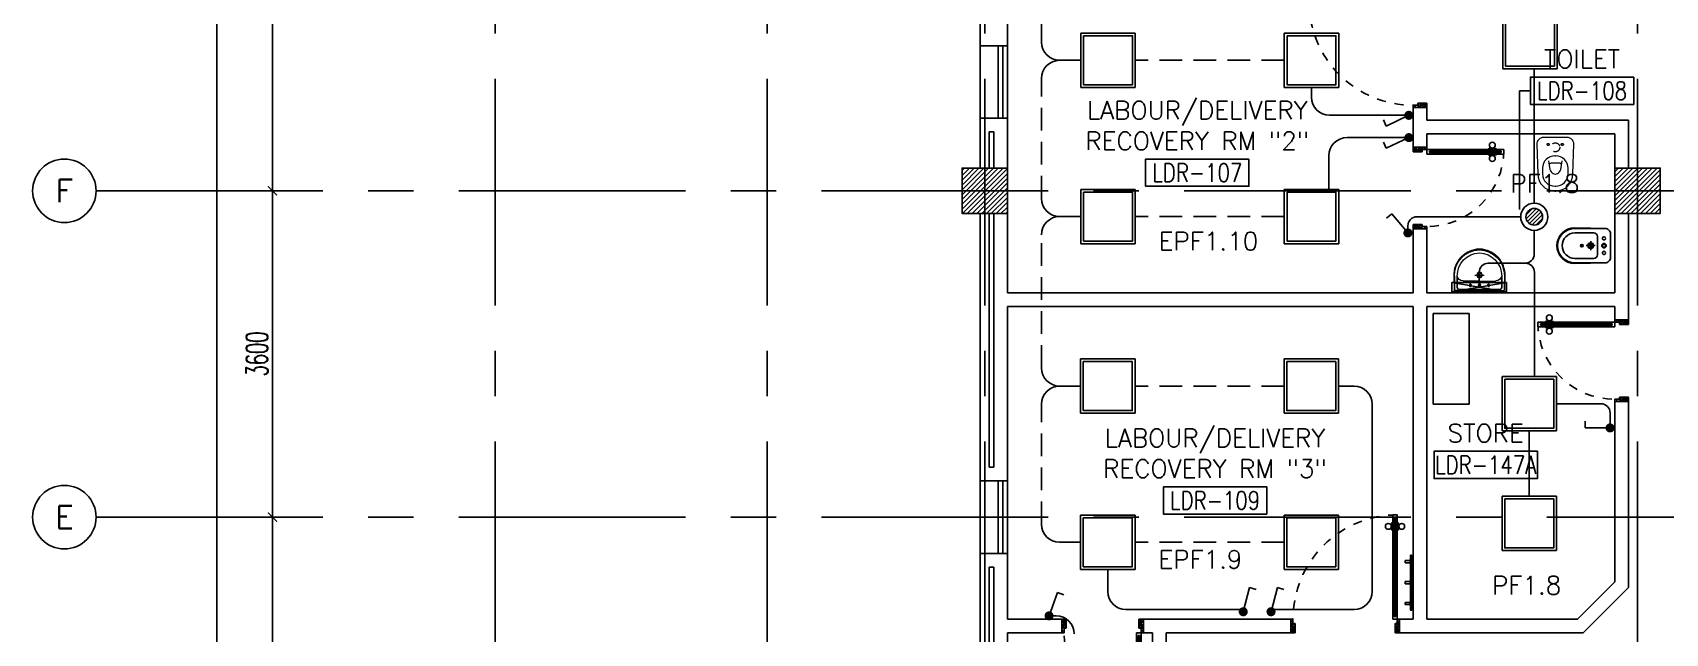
# Model space of a CAD drawing. Extents: x -0.3 to 91.9, y -1.1 to 78.4.
# Drawn here: x -0.35 to 17.66, y 15.27 to 21.89 of the extents above; entities that cross this region are included whole.
import ezdxf
from ezdxf.enums import TextEntityAlignment as Align

# ---------------------------------------------------------------- set-up
doc = ezdxf.new("R2010")
doc.units = 0
doc.header["$MEASUREMENT"] = 0
doc.header["$PDMODE"] = 34
for name, pattern in [('CENTERX2', [4, 2.5, -0.5, 0.5, -0.5]), ('DASHED', [0.75, 0.5, -0.25]), ('HIDDEN', [0.375, 0.25, -0.125]), ('HIDDEN2', [0.1875, 0.125, -0.0625])]:
    doc.linetypes.add(name, pattern=pattern)
doc.layers.get('0').update_dxf_attribs({"linetype": 'CONTINUOUS'})
doc.layers.get('DEFPOINTS').update_dxf_attribs({"linetype": 'CONTINUOUS'})
for name, color, linetype in [('AX-CR', 11, 'CONTINUOUS'), ('AX-DIM', 11, 'CONTINUOUS'), ('AX-TXT', 2, 'CONTINUOUS'), ('AXES', 11, 'CENTERX2'), ('COL', 11, 'CONTINUOUS'), ('DOOR', 7, 'CONTINUOUS'), ('E-CLINE', 4, 'CONTINUOUS'), ('E-HLINE', 4, 'HIDDEN'), ('E-LITE', 4, 'CONTINUOUS'), ('E-SWITCH', 4, 'CONTINUOUS'), ('E-TEXT', 4, 'CONTINUOUS'), ('FIX', 11, 'CONTINUOUS'), ('HAT', 11, 'CONTINUOUS'), ('INSUL', 11, 'CONTINUOUS'), ('NON-MEDICAL', 11, 'CONTINUOUS'), ('RM-BOX', 11, 'CONTINUOUS'), ('RM-NAME', 11, 'CONTINUOUS'), ('RM-NO', 11, 'CONTINUOUS'), ('WALL', 11, 'CONTINUOUS'), ('WIN', 7, 'CONTINUOUS')]:
    doc.layers.add(name, color=color, linetype=linetype)
doc.styles.add('ROMANS', font='ROMANS.shx', dxfattribs={"width": 0.6})
doc.dimstyles.new('STANDARD in', dxfattribs={"dimtxt": 0.24, "dimasz": 0.1, "dimexe": 0.07, "dimexo": 0.05, "dimgap": 0.05, "dimtad": 1, "dimdec": 0, "dimlfac": 1000, "dimzin": 0, "dimdsep": 46, "dimtxsty": 'ROMANS', "dimblk": 'ARCHTICK', "dimcen": 0.05, "dimdle": 0.05, "dimclrd": 7, "dimclre": 7, "dimclrt": 2, "dimadec": 0, "dimazin": 0, "dimtfac": 1, "dimtdec": 0, "dimtmove": 2, "dimatfit": 3, "dimldrblk": 'ARCHTICK', "dimfxl": 0, "dimtolj": 1, "dimtzin": 0, "dimarcsym": 0})

# ---------------------------------------------------------------- blocks, each defined once
blk = doc.blocks.new('*X120')
at = {"color": 0}
for p, q in [((31339, 132685), (31804, 133150)), ((31339, 132738), (31751, 133150)), ((31339, 132791), (31698, 133150)), ((31339, 132844), (31645, 133150)), ((31339, 132897), (31592, 133150)), ((31339, 132950), (31538, 133150)), ((31339, 133003), (31485, 133150)), ((31339, 133057), (31432, 133150)), ((31339, 133110), (31379, 133150)), ((31357, 132650), (31839, 133132)), ((31410, 132650), (31839, 133079)), ((31463, 132650), (31839, 133026)), ((31516, 132650), (31839, 132973)), ((31569, 132650), (31839, 132920)), ((31622, 132650), (31839, 132867)), ((31675, 132650), (31839, 132814)), ((31728, 132650), (31839, 132761)), ((31781, 132650), (31839, 132708)), ((31834, 132650), (31839, 132655))]:
    blk.add_line(p, q, dxfattribs=at)
blk = doc.blocks.new('*X119')
at = {"color": 0}
for p, q in [((24139, 132698), (24591, 133150)), ((24139, 132751), (24538, 133150)), ((24139, 132804), (24485, 133150)), ((24139, 132857), (24432, 133150)), ((24139, 132910), (24379, 133150)), ((24139, 132963), (24326, 133150)), ((24139, 133016), (24273, 133150)), ((24139, 133069), (24220, 133150)), ((24139, 133122), (24167, 133150)), ((24144, 132650), (24639, 133145)), ((24197, 132650), (24639, 133092)), ((24250, 132650), (24639, 133039)), ((24303, 132650), (24639, 132986)), ((24356, 132650), (24639, 132933)), ((24409, 132650), (24639, 132880)), ((24462, 132650), (24639, 132827)), ((24515, 132650), (24639, 132774)), ((24568, 132650), (24639, 132720)), ((24621, 132650), (24639, 132667))]:
    blk.add_line(p, q, dxfattribs=at)
blk = doc.blocks.new('AXL')
at = {"layer": 'AX-CR'}
blk.add_circle((-350, 0), 350, dxfattribs=at)
at = {"layer": 'AX-TXT', "style": 'ROMANS'}
blk.add_attdef('AX', text='', height=250, dxfattribs=at).set_placement((-350, 0), align=Align.MIDDLE)
blk = doc.blocks.new('_ARCHTICK')
at = {"color": 0, "linetype": 'ByBlock', "const_width": 0.15}
blk.add_lwpolyline([(-0.5, -0.5), (0.5, 0.5)], dxfattribs=at)
blk = doc.blocks.new('*D159')
at = {"layer": 'AX-DIM', "color": 7, "lineweight": -2, "ltscale": 0.3}
for p, q in [((1.683, 5.45), (1.683, 64.87)), ((9.805, 64.82), (1.613, 64.82)), ((10.483, 5.5), (1.613, 5.5))]:
    blk.add_line(p, q, dxfattribs=at)
at = {"layer": 'DEFPOINTS', "color": 0, "ltscale": 0.3}
for p in [(1.683, 64.82), (9.855, 64.82), (10.533, 5.5)]:
    blk.add_point(p, dxfattribs=at)
at = {"layer": 'AX-DIM', "color": 7, "lineweight": -2, "ltscale": 0.3, "xscale": 0.1, "yscale": 0.1, "zscale": 0.1}
for p, rotation in [((1.683, 64.82), 90), ((1.683, 5.5), 270)]:
    blk.add_blockref('_ARCHTICK', p, dxfattribs=dict(at, rotation=rotation))
at = {"layer": 'AX-DIM', "color": 2, "ltscale": 0.3, "insert": (1.513, 35.16), "char_height": 0.24, "attachment_point": 5, "rotation": 90, "style": 'ROMANS'}
blk.add_mtext('\\A1;59320', dxfattribs=at)
blk = doc.blocks.new('*D169')
at = {"layer": 'AX-DIM', "color": 7, "lineweight": -2, "ltscale": 0.3}
for p, q in [((2.295, 20.1), (2.295, 27.4)), ((2.645, 27.35), (2.225, 27.35)), ((2.645, 20.15), (2.225, 20.15))]:
    blk.add_line(p, q, dxfattribs=at)
at = {"layer": 'DEFPOINTS', "color": 0, "ltscale": 0.3}
for p in [(2.295, 27.35), (2.695, 27.35), (2.695, 20.15)]:
    blk.add_point(p, dxfattribs=at)
at = {"layer": 'AX-DIM', "color": 7, "lineweight": -2, "ltscale": 0.3, "xscale": 0.1, "yscale": 0.1, "zscale": 0.1}
for p, rotation in [((2.295, 27.35), 90), ((2.295, 20.15), 270)]:
    blk.add_blockref('_ARCHTICK', p, dxfattribs=dict(at, rotation=rotation))
at = {"layer": 'AX-DIM', "color": 2, "ltscale": 0.3, "insert": (2.125, 23.75), "char_height": 0.24, "attachment_point": 5, "rotation": 90, "style": 'ROMANS'}
blk.add_mtext('\\A1;7200', dxfattribs=at)
blk = doc.blocks.new('*D170')
at = {"layer": 'AX-DIM', "color": 7, "lineweight": -2, "ltscale": 0.3}
for p, q in [((2.295, 16.5), (2.295, 20.2)), ((2.645, 20.15), (2.225, 20.15)), ((2.645, 16.55), (2.225, 16.55))]:
    blk.add_line(p, q, dxfattribs=at)
at = {"layer": 'DEFPOINTS', "color": 0, "ltscale": 0.3}
for p in [(2.295, 20.15), (2.695, 20.15), (2.695, 16.55)]:
    blk.add_point(p, dxfattribs=at)
at = {"layer": 'AX-DIM', "color": 7, "lineweight": -2, "ltscale": 0.3, "xscale": 0.1, "yscale": 0.1, "zscale": 0.1}
for p, rotation in [((2.295, 20.15), 90), ((2.295, 16.55), 270)]:
    blk.add_blockref('_ARCHTICK', p, dxfattribs=dict(at, rotation=rotation))
at = {"layer": 'AX-DIM', "color": 2, "ltscale": 0.3, "insert": (2.125, 18.35), "char_height": 0.24, "attachment_point": 5, "rotation": 90, "style": 'ROMANS'}
blk.add_mtext('\\A1;3600', dxfattribs=at)
blk = doc.blocks.new('*D171')
at = {"layer": 'AX-DIM', "color": 7, "lineweight": -2, "ltscale": 0.3}
for p, q in [((2.295, 12.9), (2.295, 16.6)), ((2.645, 16.55), (2.225, 16.55)), ((2.645, 12.95), (2.225, 12.95))]:
    blk.add_line(p, q, dxfattribs=at)
at = {"layer": 'DEFPOINTS', "color": 0, "ltscale": 0.3}
for p in [(2.295, 16.55), (2.695, 16.55), (2.695, 12.95)]:
    blk.add_point(p, dxfattribs=at)
at = {"layer": 'AX-DIM', "color": 7, "lineweight": -2, "ltscale": 0.3, "xscale": 0.1, "yscale": 0.1, "zscale": 0.1}
for p, rotation in [((2.295, 16.55), 90), ((2.295, 12.95), 270)]:
    blk.add_blockref('_ARCHTICK', p, dxfattribs=dict(at, rotation=rotation))
at = {"layer": 'AX-DIM', "color": 2, "ltscale": 0.3, "insert": (2.125, 14.75), "char_height": 0.24, "attachment_point": 5, "rotation": 90, "style": 'ROMANS'}
blk.add_mtext('\\A1;3600', dxfattribs=at)
blk = doc.blocks.new('COL50')
at = {"layer": 'COL'}
blk.add_lwpolyline([(-250, 250), (-250, -250), (250, -250), (250, 250)], close=True, dxfattribs=at)
blk = doc.blocks.new('RM1')
at = {"layer": 'RM-BOX'}
blk.add_lwpolyline([(570, -200), (-570, -200), (-570, -500), (570, -500)], close=True, dxfattribs=at)
at = {"layer": 'RM-NAME', "style": 'ROMANS'}
for tag, p in [('ROOMNAME1', (0, 324)), ('ROOMNAME2', (0, 0))]:
    blk.add_attdef(tag, text='', height=200, dxfattribs=at).set_placement(p, align=Align.MIDDLE)
at = {"layer": 'RM-NO', "style": 'ROMANS', "width": 0.8}
blk.add_attdef('ROOMNO', text='', height=200, dxfattribs=at).set_placement((0, -350), align=Align.MIDDLE)
blk = doc.blocks.new('DOOR90')
at = {"layer": 'DOOR', "color": 0, "linetype": 'ByBlock'}
for p, q in [((-150, 0), (-150, -25)), ((-150, 0), (0, 0)), ((0, -50), (0, 0)), ((-1000, -25), (-1000, -75)), ((-1000, -75), (-1000, -25)), ((-950, -25), (-1000, -25)), ((-950, -75), (-1000, -75)), ((-970, -42), (-970, -58)), ((-950, -42), (-970, -42)), ((-950, -58), (-970, -58)), ((-950, -25), (-950, -42)), ((-950, -58), (-950, -75)), ((-918, -25), (-918, -18)), ((-828, -18), (-918, -18)), ((-918, -75), (-918, -82)), ((-828, -82), (-918, -82)), ((-905, -18), (-905, -9)), ((-905, -9), (-840, -9)), ((-905, -18), (-840, -18)), ((-905, -82), (-905, -91)), ((-905, -82), (-840, -82)), ((-905, -91), (-840, -91)), ((-840, -18), (-840, -9)), ((-840, -82), (-840, -91)), ((-828, -25), (-828, -18)), ((-828, -75), (-828, -82)), ((-200, -42), (-200, -25)), ((-200, -25), (-150, -25)), ((-180, -42), (-200, -42)), ((-200, -75), (-200, -58)), ((-200, -58), (-180, -58)), ((-150, -75), (-200, -75)), ((-180, -58), (-180, -42)), ((-150, -75), (-150, -25)), ((-150, -25), (-100, -25)), ((-100, -25), (-100, -50)), ((-100, -50), (0, -50)), ((-150, -900), (-150, -875)), ((-150, -875), (-100, -875)), ((0, -900), (-150, -900)), ((-150, -900), (0, -900)), ((-100, -850), (0, -850)), ((-100, -875), (-100, -850)), ((0, -850), (0, -900))]:
    blk.add_line(p, q, dxfattribs=at)
at = {"layer": 'DOOR', "color": 9, "linetype": 'ByBlock'}
for p, q in [((0, -50), (-114, 0)), ((0, -50), (-40, 0)), ((0, -50), (-100, -37)), ((0, -850), (-114, -900)), ((0, -850), (-100, -863)), ((0, -850), (-40, -900))]:
    blk.add_line(p, q, dxfattribs=at)
at = {"layer": 'DOOR', "linetype": 'ByBlock'}
for p, q in [((-200, -25), (-950, -25)), ((-200, -42), (-950, -42)), ((-200, -58), (-950, -58)), ((-950, -75), (-200, -75))]:
    blk.add_line(p, q, dxfattribs=at)
at = {"layer": 'DOOR', "color": 0, "linetype": 'ByBlock'}
for centre in [(-873, 24), (-873, -124)]:
    blk.add_circle(centre, 32.4, dxfattribs=at)
at = {"layer": 'DOOR', "color": 9, "linetype": 'ByBlock'}
for centre, radius, start, end in [((0, -50), 154, 161.1053, 166.2858), ((0, -50), 134, 158.1598, 169.28), ((0, -50), 94.4, 148.0182, 180), ((0, -50), 74.4, 137.7764, 180), ((0, -50), 114, 154.0838, 167.3774), ((0, -50), 54.4, 113.2074, 180), ((0, -50), 34.4, 90, 180), ((0, -50), 14.4, 90, 180), ((0, -850), 154, 193.7142, 198.8947), ((0, -850), 134, 190.72, 201.8402), ((0, -850), 94.4, 180, 211.9818), ((0, -850), 74.4, 180, 222.2236), ((0, -850), 54.4, 180, 246.7926), ((0, -850), 34.4, 180, 270), ((0, -850), 14.4, 180, 270)]:
    blk.add_arc(centre, radius, start, end, dxfattribs=at)
at = {"layer": 'DOOR', "linetype": 'HIDDEN', "ltscale": 0.5}
blk.add_arc((-150, -25), 850, 180, 270, dxfattribs=at)
blk = doc.blocks.new('DOOR100')
at = {"layer": 'DOOR', "color": 0, "linetype": 'ByBlock'}
for p, q in [((-25, 1300), (-75, 1300)), ((-75, 1300), (-25, 1300)), ((-75, 1250), (-75, 1300)), ((-42, 1270), (-58, 1270)), ((-58, 1250), (-58, 1270)), ((-42, 1250), (-42, 1270)), ((-25, 1250), (-25, 1300)), ((-82, 1205), (-91, 1205)), ((-91, 1205), (-91, 1140)), ((-82, 1140), (-91, 1140)), ((-75, 1218), (-82, 1218)), ((-82, 1128), (-82, 1218)), ((-82, 1205), (-82, 1140)), ((-75, 1128), (-82, 1128)), ((-58, 1250), (-75, 1250)), ((-25, 1250), (-42, 1250)), ((-25, 1218), (-18, 1218)), ((-25, 1128), (-18, 1128)), ((-18, 1128), (-18, 1218)), ((-18, 1205), (-9, 1205)), ((-18, 1205), (-18, 1140)), ((-18, 1140), (-9, 1140)), ((-9, 1205), (-9, 1140)), ((-75, 200), (-58, 200)), ((-75, 150), (-75, 200)), ((-58, 200), (-58, 180)), ((-42, 200), (-25, 200)), ((-42, 180), (-42, 200)), ((-25, 200), (-25, 150)), ((-1200, 0), (-1200, 150)), ((-1200, 150), (-1175, 150)), ((-1200, 150), (-1200, 0)), ((-1150, 0), (-1200, 0)), ((-1175, 150), (-1175, 100)), ((-1175, 100), (-1150, 100)), ((-1150, 100), (-1150, 0)), ((-75, 150), (-25, 150)), ((-58, 180), (-42, 180)), ((-50, 100), (-50, 0)), ((-25, 100), (-50, 100)), ((-50, 0), (0, 0)), ((0, 150), (-25, 150)), ((-25, 150), (-25, 100)), ((0, 150), (0, 0))]:
    blk.add_line(p, q, dxfattribs=at)
at = {"layer": 'DOOR', "linetype": 'ByBlock'}
for p, q in [((-75, 1250), (-75, 200)), ((-58, 200), (-58, 1250)), ((-42, 200), (-42, 1250)), ((-25, 200), (-25, 1250)), ((0, 0), (0, 150))]:
    blk.add_line(p, q, dxfattribs=at)
at = {"layer": 'DOOR', "color": 9, "linetype": 'ByBlock'}
for p, q in [((-1150, 0), (-1200, 114)), ((-1150, 0), (-1200, 40)), ((-1150, 0), (-1163, 100)), ((-50, 0), (0, 114)), ((-50, 0), (-37, 100)), ((-50, 0), (0, 40))]:
    blk.add_line(p, q, dxfattribs=at)
at = {"layer": 'DOOR', "color": 0, "linetype": 'ByBlock'}
for centre in [(-124, 1173), (24, 1173)]:
    blk.add_circle(centre, 32.4, dxfattribs=at)
at = {"layer": 'DOOR', "linetype": 'HIDDEN', "ltscale": 0.5}
blk.add_arc((-25, 150), 1150, 90, 180.0001, dxfattribs=at)
at = {"layer": 'DOOR', "color": 9, "linetype": 'ByBlock'}
for centre, radius, start, end in [((-1150, 0), 154, 103.7142, 108.8947), ((-1150, 0), 134, 100.72, 111.8402), ((-1150, 0), 94.4, 90, 121.9818), ((-1150, 0), 74.4, 90, 132.2236), ((-1150, 0), 54.4, 90, 156.7926), ((-1150, 0), 34.4, 90, 180), ((-1150, 0), 14.4, 90, 180), ((-50, 0), 94.4, 58.0182, 90), ((-50, 0), 74.4, 47.7764, 90), ((-50, 0), 54.4, 23.2074, 90), ((-50, 0), 34.4, 0, 90), ((-50, 0), 14.4, 0, 90), ((-50, 0), 134, 68.1598, 79.28), ((-50, 0), 114, 64.0838, 77.3774), ((-50, 0), 154, 71.1053, 76.2858)]:
    blk.add_arc(centre, radius, start, end, dxfattribs=at)
blk = doc.blocks.new('A$C49F1192B')
at = {"layer": 'DOOR', "color": 0, "linetype": 'ByBlock', "xscale": -1, "rotation": 270}
blk.add_blockref('DOOR100', (0, 1200), dxfattribs=at)
blk = doc.blocks.new('BIDET1')
at = {"layer": 'FIX'}
for p, q in [((-88, 190), (-428, 190)), ((-617, 2), (-617, -3)), ((-210, 140), (-420, 140)), ((-352, 1), (-352, 1)), ((-350, 5), (-350, 5)), ((-348, 1), (-348, 1)), ((-346, 5), (-346, 5)), ((-344, 9), (-344, 9)), ((-344, 1), (-344, 1)), ((-342, 5), (-342, 5)), ((-341, 9), (-341, 9)), ((-341, 1), (-341, 1)), ((-339, 5), (-339, 5)), ((-337, 1), (-337, 1)), ((-335, 5), (-335, 5)), ((-333, 1), (-333, 1)), ((-170, 100), (-170, -100)), ((-25, -3), (-25, 128)), ((-617, -8), (-617, -3)), ((-210, -140), (-420, -140)), ((-350, -2), (-350, -2)), ((-348, -6), (-348, -6)), ((-346, -2), (-346, -2)), ((-346, -10), (-346, -10)), ((-344, -6), (-344, -6)), ((-342, -2), (-342, -2)), ((-342, -10), (-342, -10)), ((-341, -6), (-341, -6)), ((-339, -2), (-339, -2)), ((-339, -10), (-339, -10)), ((-337, -6), (-337, -6)), ((-335, -2), (-335, -2)), ((-333, -6), (-333, -6)), ((-331, -2), (-331, -2)), ((-25, -3), (-25, -134)), ((-88, -190), (-428, -190))]:
    blk.add_line(p, q, dxfattribs=at)
at = {"layer": 'FIX', "linetype": 'ByBlock', "ltscale": 0.3}
for p, q in [((-75, 190), (-420, 197)), ((-75, -190), (-420, -197))]:
    blk.add_line(p, q, dxfattribs=at)
at = {"layer": 'FIX', "linetype": 'DASHED', "ltscale": 0.05}
for p, q in [((-196, 0), (-294, 0)), ((-245, 49), (-245, -49))]:
    blk.add_line(p, q, dxfattribs=at)
at = {"layer": 'FIX'}
for centre, radius in [((-342, 0), 13.8), ((-342, 0), 11), ((-245, 0), 31.7), ((-245, 0), 22.5), ((-98, 0), 24.5), ((-98, 0), 17.5)]:
    blk.add_circle(centre, radius, dxfattribs=at)
at = {"layer": 'FIX', "linetype": 'HIDDEN', "ltscale": 0.05}
for centre in [(-98, 80), (-98, -80)]:
    blk.add_circle(centre, 17.5, dxfattribs=at)
at = {"layer": 'FIX', "linetype": 'ByBlock', "ltscale": 0.3}
blk.add_arc((-420, 0), 197, 90, 270, dxfattribs=at)
at = {"layer": 'FIX'}
for centre, radius, start, end in [((-420, 0), 190, 90, 270), ((-87, 128), 62.1, 0.1463, 90.8397), ((-420, 0), 140, 90, 270), ((-210, 100), 40, 0, 90), ((-210, -100), 40, 270, 0), ((-87, -128), 62.1, 269.1603, 359.8537)]:
    blk.add_arc(centre, radius, start, end, dxfattribs=at)
blk = doc.blocks.new('WC1')
at = {"layer": 'FIX', "lineweight": 20}
for p, q in [((-210, 204), (-538, 194)), ((-727, 5), (-727, -5)), ((-674, 5), (-674, -5)), ((-534, 24), (-540, 0)), ((-540, 0), (-534, -24)), ((-475, 141), (-538, 141)), ((-395, 76), (-490, 60)), ((-339, 5), (-339, -5)), ((-538, -141), (-475, -141)), ((-490, -60), (-395, -76)), ((-538, -194), (-210, -204))]:
    blk.add_line(p, q, dxfattribs=at)
at = {"layer": 'FIX', "linetype": 'Continuous', "lineweight": 20}
blk.add_line((-420, -47), (-420, 45), dxfattribs=at)
at = {"layer": 'FIX', "lineweight": 20}
blk.add_lwpolyline([(-213, -204), (-210, -204, 0.414214), (-137, -131), (-137, 0), (-137, 131, 0.414214), (-210, 204)], format="xyb", dxfattribs=at)
at = {"layer": 'FIX', "linetype": 'HIDDEN2', "lineweight": 20, "ltscale": 0.3}
blk.add_circle((-245, 0), 49.8, dxfattribs=at)
at = {"layer": 'FIX', "linetype": 'HIDDEN', "lineweight": 20, "ltscale": 0.05}
for centre in [(-213, 78), (-213, -77)]:
    blk.add_circle(centre, 11.6, dxfattribs=at)
at = {"layer": 'FIX', "lineweight": 20}
for centre, radius, start, end in [((-538, 5), 189, 90, 180), ((-538, 5), 136, 90, 180), ((-473, -7), 68.2, 128.9242, 152.8468), ((-464, -18), 82, 108.496, 128.9242), ((-475, 5), 136, 360, 90), ((-538, -5), 189, 180, 270), ((-538, -5), 136, 180, 270), ((-473, 7), 68.2, 207.1532, 231.0758), ((-464, 18), 82, 231.0758, 251.504), ((-475, -5), 136, 270, 0)]:
    blk.add_arc(centre, radius, start, end, dxfattribs=at)
at = {"layer": 'FIX', "linetype": 'Continuous', "lineweight": 20}
for centre, start, end in [((-443, 46), 357.6662, 91.6121), ((-442, -46), 268.3879, 2.3338)]:
    blk.add_arc(centre, 22.3, start, end, dxfattribs=at)
blk = doc.blocks.new('LAV1')
at = {"layer": 'FIX', "linetype": 'ByBlock', "ltscale": 0.3}
for p, q in [((-280, 210), (-275, 50)), ((-245, 210), (-245, 85)), ((245, 210), (245, 85)), ((280, 210), (275, 50)), ((0, 60), (-220, 60)), ((0, 60), (220, 60))]:
    blk.add_line(p, q, dxfattribs=at)
at = {"layer": 'FIX', "linetype": 'Continuous', "lineweight": 20}
for p, q in [((-275, 210), (-275, 50)), ((275, 210), (275, 50)), ((0, 50), (-275, 50)), ((0, 50), (-252, 50)), ((0, 155), (-181, 155)), ((0, 155), (181, 155)), ((0, 50), (252, 50)), ((0, 50), (275, 50))]:
    blk.add_line(p, q, dxfattribs=at)
at = {"layer": 'FIX', "linetype": 'DASHED', "lineweight": 20, "ltscale": 0.05}
for p, q in [((50, 220), (-50, 220)), ((0, 170), (0, 270)), ((0, 170), (0, 270))]:
    blk.add_line(p, q, dxfattribs=at)
at = {"layer": 'FIX', "lineweight": 20}
for p, q in [((16, 107), (-15, 107)), ((0, 92), (0, 123))]:
    blk.add_line(p, q, dxfattribs=at)
for centre, radius in [((0, 220), 29.5), ((0, 220), 22.5), ((0, 107), 15.5)]:
    blk.add_circle(centre, radius, dxfattribs=at)
at = {"layer": 'FIX', "linetype": 'HIDDEN', "lineweight": 20, "ltscale": 0.05}
for centre in [(-100, 107), (100, 107)]:
    blk.add_circle(centre, 12.4, dxfattribs=at)
at = {"layer": 'FIX', "linetype": 'ByBlock', "ltscale": 0.3}
for centre, radius, start, end in [((7, 220), 287, 91.3776, 182.0064), ((-7, 220), 287, 357.9936, 88.6224), ((-220, 85), 24.9, 179.7021, 269.9486), ((220, 85), 24.9, 270.0514, 0.2979)]:
    blk.add_arc(centre, radius, start, end, dxfattribs=at)
at = {"layer": 'FIX', "linetype": 'Continuous', "lineweight": 20}
for centre, radius, start, end in [((8, 217), 283, 91.6988, 181.351), ((8, 212), 253, 91.7328, 180.4884), ((-8, 217), 283, 358.649, 88.3012), ((-8, 212), 253, 359.5116, 88.2672), ((-179, 222), 66.9, 190.2006, 268.0786), ((179, 222), 66.9, 271.9214, 349.7994)]:
    blk.add_arc(centre, radius, start, end, dxfattribs=at)
blk = doc.blocks.new('L42')
at = {"layer": 'E-LITE'}
for p, q in [((0.3, 0.3), (-0.3, 0.3)), ((-0.3, 0.3), (-0.3, -0.3)), ((0.3, -0.3), (0.3, 0.3)), ((-0.3, -0.3), (0.3, -0.3))]:
    blk.add_line(p, q, dxfattribs=at)
at = {"layer": 'E-LITE', "color": 8}
blk.add_lwpolyline([(-0.27, 0.27), (-0.27, -0.27), (0.27, -0.27), (0.27, 0.27)], close=True, dxfattribs=at)
blk = doc.blocks.new('1G1W')
for p, q in [((0, 0), (0.55, 0)), ((0.55, 0), (0.55, -0.15))]:
    blk.add_line(p, q)
at = {"const_width": 0.1}
blk.add_lwpolyline([(-0.05, 0, 1), (0.05, 0, 1)], format="xyb", close=True, dxfattribs=at)
blk = doc.blocks.new('*X59')
at = {"color": 0}
for p, q in [((21548.527, 18540.142), (21548.801, 18540.415)), ((21548.529, 18539.966), (21548.977, 18540.414)), ((21548.584, 18539.845), (21549.098, 18540.359)), ((21548.672, 18539.756), (21549.187, 18540.271)), ((21548.793, 18539.7), (21549.243, 18540.15)), ((21548.966, 18539.696), (21549.246, 18539.977))]:
    blk.add_line(p, q, dxfattribs=at)
blk = doc.blocks.new('SPOT')
at = {"layer": 'E-LITE'}
for radius in [0.6, 0.369]:
    blk.add_circle((0, 0), radius, dxfattribs=at)
at = {"layer": 'E-LITE', "color": 8}
blk.add_blockref('*X59', (-21548.886, -18540.056), dxfattribs=at)
blk = doc.blocks.new('MR20')
at = {"layer": 'E-LITE'}
for p, q in [((-300, 100), (-300, 0)), ((-300, 100), (-300, 0)), ((-300, 0), (300, 0)), ((-300, 0), (300, 0)), ((-300, 0), (300, 0)), ((-300, 0), (-300, 0)), ((300, 0), (300, 100)), ((300, 0), (300, 100)), ((300, 0), (300, 0))]:
    blk.add_line(p, q, dxfattribs=at)
at = {"layer": 'E-LITE', "color": 3}
blk.add_line((300, 100), (-300, 100), dxfattribs=at)
at = {"layer": 'E-LITE', "color": 8}
for p, q in [((300, 0), (-300, 100)), ((300, 100), (-300, 0))]:
    blk.add_line(p, q, dxfattribs=at)

msp = doc.modelspace()

# ---------------------------------------------------------------- linework, layer by layer
at = {"layer": 'AXES'}
for p, q in [((4.75, -1.1143), (4.75, 77.6984)), ((7.75, -1.1143), (7.75, 77.6984)), ((17.35, -1.1143), (17.35, 77.6984)), ((10.15, -1.1143), (10.15, 43.805)), ((0.35, 20.15), (68.39, 20.15)), ((0.35, 16.55), (68.39, 16.55))]:
    msp.add_line(p, q, dxfattribs=at)
at = {"layer": 'E-CLINE', "color": 4}
for p, q in [((11.2103, 21.5897), (10.9757, 21.5897)), ((11.2103, 19.8658), (10.9757, 19.8658)), ((16.2127, 18.1005), (16.2127, 19.2517)), ((11.2075, 17.9961), (10.9757, 17.9961)), ((11.2075, 16.2722), (10.9757, 16.2722))]:
    msp.add_line(p, q, dxfattribs=at)
at = {"layer": 'E-CLINE', "color": 4, "linetype": 'ByBlock'}
for p, q in [((16.211, 20.0139), (16.211, 21.4957)), ((16.211, 19.7139), (16.211, 19.4517)), ((15.7031, 19.3517), (16.1127, 19.3517)), ((15.6031, 19.1367), (15.6031, 19.2517)), ((16.1551, 17.5005), (16.1551, 16.7813))]:
    msp.add_line(p, q, dxfattribs=at)
for centre, radius, start, end in [((10.9757, 21.7897), 0.2, 180, 270), ((10.9757, 21.3897), 0.2, 90, 180), ((10.9757, 20.0658), 0.2, 180, 270), ((10.9757, 19.6658), 0.2, 90, 180), ((16.111, 19.4517), 0.1, 270, 0), ((15.7031, 19.2517), 0.1, 90, 180), ((16.1127, 19.2517), 0.1, 0, 90), ((10.9757, 18.1961), 0.2, 180, 270), ((10.9757, 17.7961), 0.2, 90, 180), ((10.9757, 16.4722), 0.2, 180, 270)]:
    msp.add_arc(centre, radius, start, end, dxfattribs=at)
at = {"layer": 'E-HLINE', "color": 4}
for p, q in [((10.7757, 21.7897), (10.7757, 23.2623)), ((13.4542, 21.5897), (11.8103, 21.5897)), ((10.7757, 20.0658), (10.7757, 21.3897)), ((13.4542, 19.8658), (11.8103, 19.8658)), ((10.7757, 18.1961), (10.7757, 19.6658)), ((13.4514, 17.9961), (11.8075, 17.9961)), ((10.7757, 16.4722), (10.7757, 17.7961)), ((13.4514, 16.2722), (11.8075, 16.2722))]:
    msp.add_line(p, q, dxfattribs=at)
at = {"layer": 'E-SWITCH', "color": 4}
for p, q in [((13.7542, 21.2897), (13.7542, 21.1828)), ((14.8303, 20.9828), (13.9542, 20.9828)), ((14.8276, 20.7368), (14.1459, 20.7368)), ((13.9459, 20.5368), (13.9459, 20.1658)), ((16.061, 19.8639), (14.9177, 19.8639)), ((14.8177, 19.7639), (14.8177, 19.685)), ((14.0514, 17.9961), (14.223, 17.9961)), ((14.423, 15.7305), (14.423, 17.7961)), ((16.4551, 17.8005), (16.9468, 17.8005)), ((17.0468, 17.5342), (17.0468, 17.7005)), ((11.5075, 15.9722), (11.5075, 15.7305)), ((10.8598, 15.461), (10.9538, 15.7194)), ((10.9538, 15.7194), (11.0243, 15.6938)), ((13.0074, 15.5305), (11.7075, 15.5305)), ((13.3139, 15.5305), (14.223, 15.5305)), ((10.8848, 15.461), (10.9373, 15.461))]:
    msp.add_line(p, q, dxfattribs=at)
at = {"layer": 'E-SWITCH', "color": 4, "const_width": 0.05}
msp.add_lwpolyline([(10.8598, 15.436, 1), (10.8598, 15.486, 1)], format="xyb", close=True, dxfattribs=at)
at = {"layer": 'E-SWITCH', "color": 4}
for centre, radius, start, end in [((13.9542, 21.1828), 0.2, 180, 270), ((14.1459, 20.5368), 0.2, 90, 180), ((14.9177, 19.7639), 0.1, 90, 180), ((14.223, 17.7961), 0.2, 0, 90), ((16.9468, 17.7005), 0.1, 0, 90), ((11.7075, 15.7305), 0.2, 180, 270), ((14.223, 15.7305), 0.2, 270, 360), ((10.9373, 15.261), 0.2, 0, 90)]:
    msp.add_arc(centre, radius, start, end, dxfattribs=at)
at = {"layer": 'INSUL'}
for p, q in [((10.2, 20.8), (10.25, 20.8)), ((10.2, 20.4), (10.2, 20.8)), ((10.25, 20.4), (10.25, 20.8)), ((10.2, 19.9), (10.2, 17.1)), ((10.25, 19.9), (10.25, 17.1)), ((10.2, 17.1), (10.25, 17.1)), ((10.2, 13.2), (10.2, 16)), ((10.2, 16), (10.25, 16)), ((10.25, 13.2), (10.25, 16))]:
    msp.add_line(p, q, dxfattribs=at)
at = {"layer": 'NON-MEDICAL'}
for p, q in [((15.4946, 18.7949), (15.0946, 18.7949)), ((15.0946, 18.7949), (15.4946, 18.7949)), ((15.0946, 18.7949), (15.0946, 17.7949)), ((15.4946, 17.7949), (15.4946, 18.7949)), ((15.0946, 17.7949), (15.4946, 17.7949)), ((15.4946, 17.7949), (15.0946, 17.7949)), ((14.7884, 16.07), (14.7884, 16.0466)), ((14.8424, 16.07), (14.7884, 16.07)), ((14.8424, 16.0466), (14.7884, 16.0466)), ((14.8424, 16.0814), (14.8424, 16.0352)), ((14.8471, 16.0814), (14.8424, 16.0814)), ((14.8471, 16.0352), (14.8424, 16.0352)), ((14.8588, 16.1323), (14.8471, 16.1323)), ((14.8471, 16.1323), (14.8471, 15.5227)), ((14.8588, 16.1323), (14.8588, 15.5227)), ((14.8424, 15.8506), (14.8424, 15.8045)), ((14.8471, 15.8506), (14.8424, 15.8506)), ((14.8424, 15.8393), (14.7884, 15.8393)), ((14.7884, 15.8393), (14.7884, 15.8158)), ((14.8424, 15.8158), (14.7884, 15.8158)), ((14.8471, 15.8045), (14.8424, 15.8045)), ((14.8424, 15.6085), (14.7884, 15.6085)), ((14.7884, 15.6085), (14.7884, 15.585)), ((14.8424, 15.585), (14.7884, 15.585)), ((14.8471, 15.6198), (14.8424, 15.6198)), ((14.8424, 15.6198), (14.8424, 15.5737)), ((14.8471, 15.5737), (14.8424, 15.5737)), ((14.8588, 15.5227), (14.8471, 15.5227))]:
    msp.add_line(p, q, dxfattribs=at)
at = {"layer": 'RM-NAME'}
for p, q in [((16.1677, 21.254), (16.0484, 21.254)), ((16.0484, 21.254), (16.0484, 19.9445))]:
    msp.add_line(p, q, dxfattribs=at)
at = {"layer": 'WALL'}
for p, q in [((10.1, 21.75), (10.1, 23.35)), ((10.4, 21.75), (10.4, 22.385)), ((10.1, 21.75), (10.4, 21.75)), ((14.875, 21.0685), (15.025, 21.0685)), ((14.875, 21.0685), (14.875, 20.93)), ((15.025, 21.0685), (15.025, 20.93)), ((10.1, 20.95), (10.4, 20.95)), ((10.1, 20.4), (10.1, 20.95)), ((10.4, 20.4), (10.4, 20.95)), ((14.875, 20.63), (14.875, 20.93)), ((15.025, 20.93), (17.25, 20.93)), ((17.25, 20.93), (17.25, 20.4)), ((15.025, 20.78), (17.1, 20.78)), ((15.025, 20.63), (15.025, 20.78)), ((17.1, 20.78), (17.1, 20.4)), ((14.875, 20.63), (15.025, 20.63)), ((10.1, 19.9), (10.1, 16.95)), ((10.4, 19.9), (10.4, 19.025)), ((17.1, 19.9), (17.1, 19.025)), ((17.25, 19.9), (17.25, 18.725)), ((14.875, 19.025), (14.875, 19.73)), ((14.875, 19.73), (15.025, 19.73)), ((15.025, 19.025), (15.025, 19.73)), ((10.4, 19.025), (14.875, 19.025)), ((15.025, 19.025), (17.1, 19.025)), ((10.4, 18.875), (14.875, 18.875)), ((10.4, 18.875), (10.4, 16.95)), ((14.875, 18.875), (14.875, 15.425)), ((15.025, 18.875), (17.1, 18.875)), ((15.025, 18.875), (15.025, 15.425)), ((17.1, 18.875), (17.1, 18.725)), ((17.1, 18.725), (17.25, 18.725)), ((17.1, 17.825), (17.25, 17.825)), ((17.1, 17.825), (17.1, 15.8371)), ((17.25, 17.825), (17.25, 15.775)), ((10.1, 16.95), (10.4, 16.95)), ((10.1, 13.2), (10.1, 16.15)), ((10.1, 16.15), (10.4, 16.15)), ((10.4, 15.425), (10.4, 16.15)), ((10.4, 15.425), (11, 15.425)), ((11, 15.425), (11, 15.275)), ((11.9, 15.425), (11.9, 15.275)), ((11.9, 15.425), (13.525, 15.425)), ((13.525, 15.425), (13.525, 15.275)), ((14.725, 15.425), (14.875, 15.425)), ((14.725, 15.425), (14.725, 15.275)), ((15.025, 15.425), (16.6879, 15.425)), ((10.4, 15.275), (11, 15.275)), ((10.4, 13.2), (10.4, 15.275)), ((11.9, 15.275), (12, 15.275)), ((12, 15.275), (12, 13.025)), ((12.15, 11.825), (12.15, 15.275)), ((12.15, 15.275), (13.525, 15.275)), ((14.725, 15.275), (16.75, 15.275))]:
    msp.add_line(p, q, dxfattribs=at)
at = {"layer": 'WALL', "linetype": 'ByBlock'}
for p, q in [((17.1, 15.8371), (16.6879, 15.425)), ((17.25, 15.775), (16.75, 15.275))]:
    msp.add_line(p, q, dxfattribs=at)
at = {"layer": 'WALL', "linetype": 'ByBlock', "ltscale": 0.3}
for points in [[(9.9, 19.9), (10.4, 19.9), (10.4, 20.4), (9.9, 20.4)], [(17.1, 19.9), (17.6, 19.9), (17.6, 20.4), (17.1, 20.4)]]:
    msp.add_lwpolyline(points, close=True, dxfattribs=at)
at = {"layer": 'WIN'}
for p, q in [((10.1, 20.95), (10.1, 21.75)), ((10.3, 20.95), (10.3, 21.75)), ((10.35, 20.95), (10.35, 21.75)), ((10.4, 20.95), (10.4, 21.75)), ((10.1, 16.15), (10.1, 16.95)), ((10.3, 16.15), (10.3, 16.95)), ((10.35, 16.15), (10.35, 16.95)), ((10.4, 16.15), (10.4, 16.95))]:
    msp.add_line(p, q, dxfattribs=at)

# ---------------------------------------------------------------- block references
at = {"ltscale": 1000, "xscale": -0.0009999999892897904, "yscale": 0.000999999996565748, "zscale": 0.001}
msp.add_blockref('LAV1', (15.6065, 19), dxfattribs=at)
at = {"layer": 'AXES', "xscale": 0.0009999999892897904, "yscale": 0.000999999996565748, "zscale": 0.001}
for p, values in [((0.35, 20.15), {'AX': 'F'}), ((0.35, 16.55), {'AX': 'E'})]:
    msp.add_blockref('AXL', p, dxfattribs=at).add_auto_attribs(values)
at = {"layer": 'COL', "xscale": 0.0009999999892897904, "yscale": 0.000999999996565748, "zscale": 0.001}
for p in [(10.15, 20.15), (17.35, 20.15)]:
    msp.add_blockref('COL50', p, dxfattribs=at)
at = {"layer": 'DOOR', "color": 0, "linetype": 'ByBlock', "ltscale": 0.3, "yscale": 0.000999999996565748, "zscale": 0.001}
for name, p, xscale in [('A$C49F1192B', (15.025, 21.0685), -0.0009999999892897904), ('DOOR90', (17.25, 18.725), 0.0009999999892897904)]:
    msp.add_blockref(name, p, dxfattribs=dict(at, xscale=xscale))
at = {"layer": 'DOOR', "color": 0, "linetype": 'ByBlock', "xscale": -0.0009999999892897904, "yscale": 0.000999999996565748, "zscale": 0.001}
msp.add_blockref('DOOR90', (14.875, 20.63), dxfattribs=at)
at = {"layer": 'DOOR', "color": 0, "xscale": -0.000999999996565748, "yscale": 0.000999999996565748, "zscale": 0.001, "rotation": 270}
msp.add_blockref('A$C49F1192B', (13.525, 15.275), dxfattribs=at)
at = {"layer": 'DOOR', "color": 0, "linetype": 'ByBlock', "xscale": -0.000999999996565748, "yscale": 0.000999999996565748, "zscale": 0.001, "rotation": 270}
msp.add_blockref('DOOR90', (11.9, 15.425), dxfattribs=at)
at = {"layer": 'E-LITE', "rotation": 180}
msp.add_blockref('L42', (16.1632, 21.7957), dxfattribs=at)
at = {"layer": 'E-LITE'}
for p in [(11.5103, 21.5897), (13.7542, 21.5897), (11.5103, 19.8658), (13.7542, 19.8658), (11.5075, 17.9961), (13.7514, 17.9961), (16.1551, 17.8005), (16.1551, 16.4813), (11.5075, 16.2722), (13.7514, 16.2722)]:
    msp.add_blockref('L42', p, dxfattribs=at)
for name, p, xscale, yscale, zscale in [('SPOT', (16.211, 19.8639), 0.25, 0.25, 0.25), ('MR20', (15.6031, 19.0367), 0.0009999999892897904, 0.0009999999892897904, 0.001)]:
    msp.add_blockref(name, p, dxfattribs=dict(at, xscale=xscale, yscale=yscale, zscale=zscale))
at = {"layer": 'E-SWITCH', "color": 4, "yscale": 0.5, "zscale": 0.5}
for p, xscale, rotation in [((14.8276, 20.9828), 0.5, 205.4361108982569), ((14.8276, 20.7368), 0.5, 205.4361108982569), ((14.8177, 19.685), -0.5000000000088983, 310.2333263992194), ((17.0468, 17.5342), 0.5, 180), ((13.0011, 15.5064), 0.5, 75.2872764118996), ((13.3075, 15.5064), 0.5, 75.2872764118996)]:
    msp.add_blockref('1G1W', p, dxfattribs=dict(at, xscale=xscale, rotation=rotation))
at = {"layer": 'FIX', "xscale": 0.000999999996565748, "yscale": 0.000999999996565748, "zscale": 0.001, "rotation": 90}
msp.add_blockref('WC1', (16.443, 20.8748), dxfattribs=at)
at = {"layer": 'FIX', "xscale": 0.0009999999892897904, "yscale": 0.000999999996565748, "zscale": 0.001}
msp.add_blockref('BIDET1', (17.078, 19.545), dxfattribs=at)
at = {"layer": 'HAT', "xscale": 0.0009999999892897904, "yscale": 0.000999999996565748, "zscale": 0.001}
for name in ['*X119', '*X120']:
    msp.add_blockref(name, (-14.2392, -112.7497), dxfattribs=at)
at = {"layer": 'RM-NAME', "xscale": 0.0009999999892897904, "yscale": 0.000999999996565748, "zscale": 0.001}
for p, values in [((16.7376, 21.604), {'ROOMNO': 'LDR-108', 'ROOMNAME2': 'TOILET'}), ((12.4946, 20.7004), {'ROOMNO': 'LDR-107', 'ROOMNAME2': 'RECOVERY RM "2"', 'ROOMNAME1': 'LABOUR/DELIVERY'}), ((12.6904, 17.0842), {'ROOMNO': 'LDR-109', 'ROOMNAME2': 'RECOVERY RM "3"', 'ROOMNAME1': 'LABOUR/DELIVERY'}), ((15.6757, 17.4762), {'ROOMNO': 'LDR-147A', 'ROOMNAME2': 'STORE'})]:
    msp.add_blockref('RM1', p, dxfattribs=at).add_auto_attribs(values)

# ---------------------------------------------------------------- texts
at = {"layer": 'E-TEXT', "color": 4, "style": 'ROMANS'}
for s, p in [('PF1.8', (15.9476, 20.13)), ('EPF1.10', (12.0694, 19.4942)), ('EPF1.9', (12.0666, 15.9837)), ('PF1.8', (15.746, 15.6984))]:
    msp.add_text(s, height=0.2, dxfattribs=at).set_placement(p)

# ---------------------------------------------------------------- dimensions: what is measured, and where the dimension line sits
at = {"layer": 'AX-DIM'}
for base, p1, p2, picture, middle in [((1.6833, 64.82), (10.5333, 5.5), (9.8548, 64.82), '*D159', (1.5133, 35.16)), ((2.2948, 27.35), (2.6948, 20.15), (2.6948, 27.35), '*D169', (2.1248, 23.75)), ((2.2948, 20.15), (2.6948, 16.55), (2.6948, 20.15), '*D170', (2.1248, 18.35)), ((2.2948, 16.55), (2.6948, 12.95), (2.6948, 16.55), '*D171', (2.1248, 14.75))]:
    dim = msp.add_linear_dim(base=base, p1=p1, p2=p2, angle=90, dimstyle='STANDARD in', dxfattribs=at)
    dim.commit()
    dim.dimension.update_dxf_attribs({"geometry": picture, "text_midpoint": middle})

doc.saveas('drawing.dxf')
